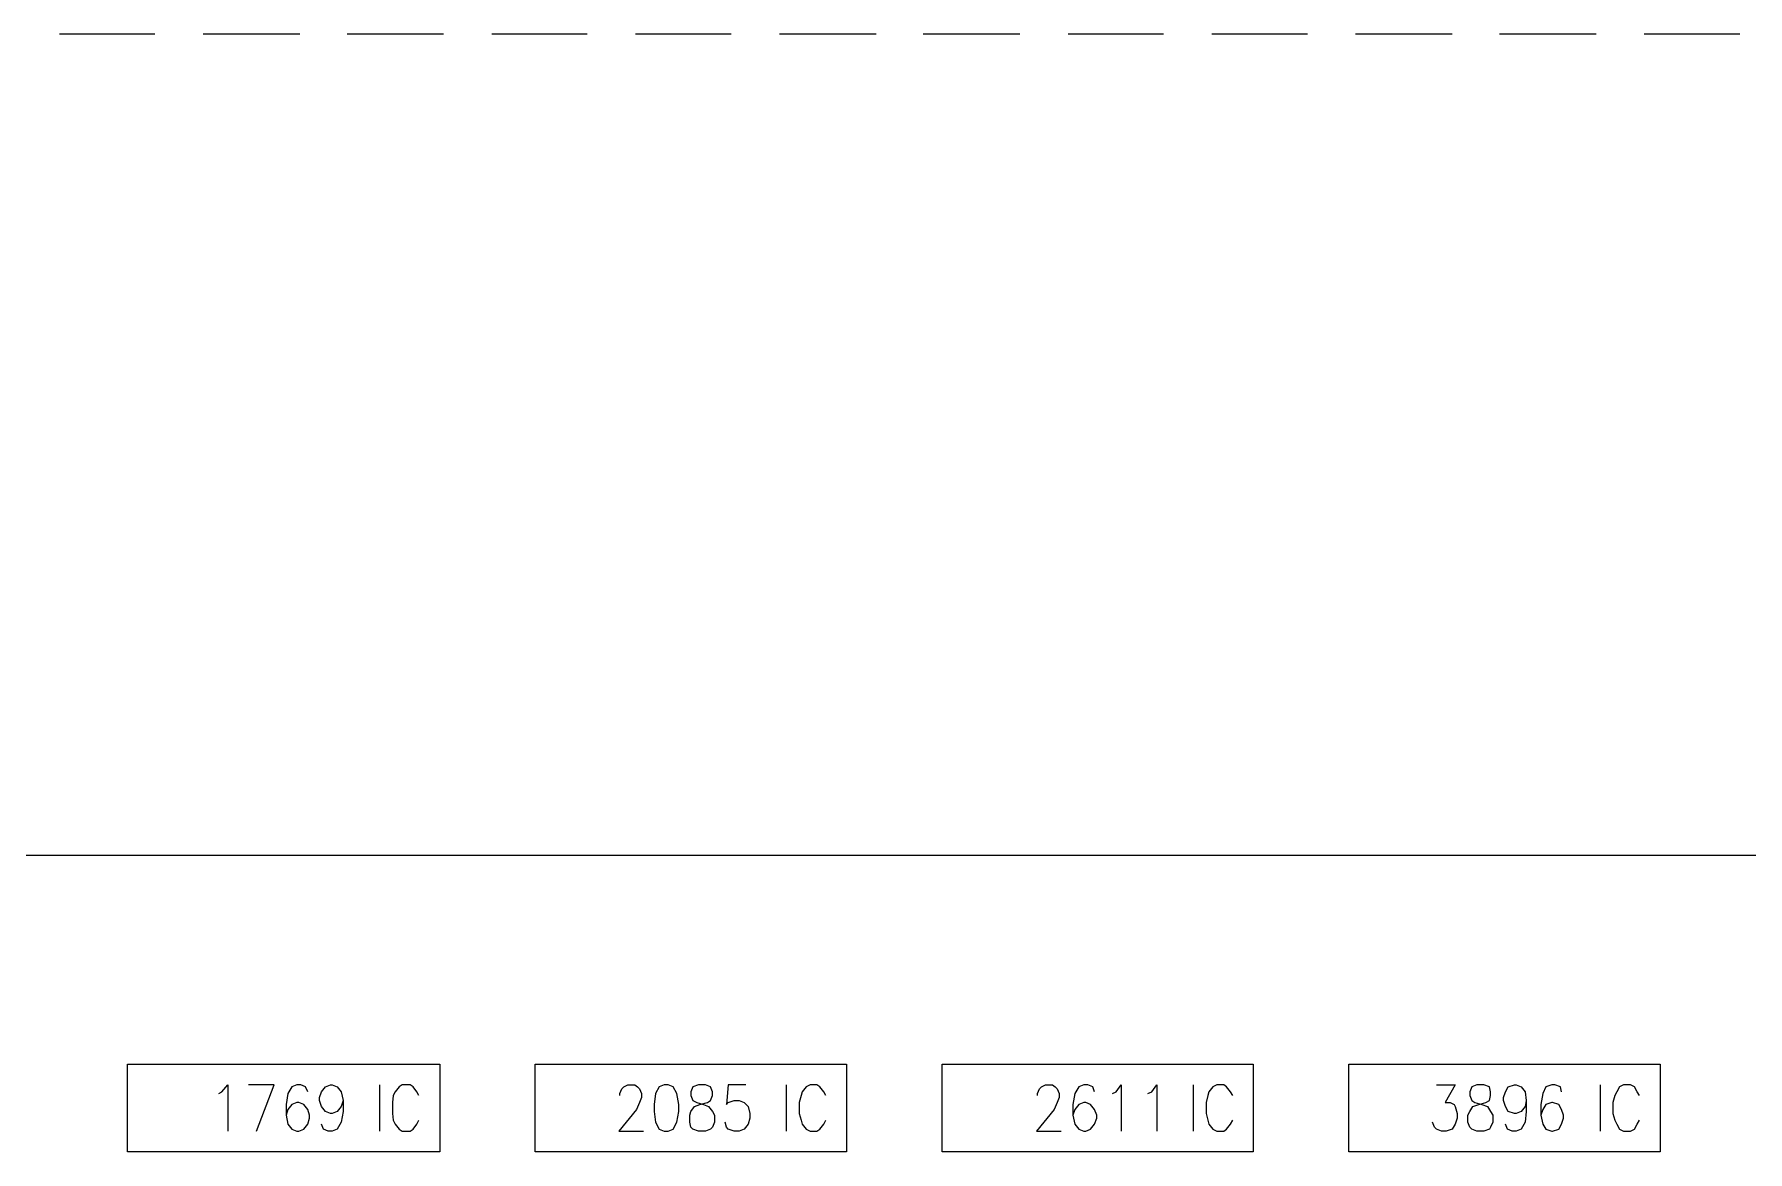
# Model space of a CAD drawing. Header units: inches. Extents: x 0.9 to 46, y 0.8 to 32.4.
# Drawn here: x 36.082 to 38.981, y 16.088 to 17.98 of the extents above; entities that cross this region are included whole.
import ezdxf

# ---------------------------------------------------------------- set-up
doc = ezdxf.new("R2010")
doc.units = ezdxf.units.IN
doc.header["$MEASUREMENT"] = 0
doc.layers.add('PDF_Geometry', color=7, linetype='Continuous')

msp = doc.modelspace()

# ---------------------------------------------------------------- linework, layer by layer
at = {"layer": 'PDF_Geometry', "lineweight": 9}
for points in [[(36.286, 17.9797), (36.1243, 17.9797)], [(36.5311, 17.9797), (36.3677, 17.9797)], [(36.7742, 17.9797), (36.6112, 17.9797)], [(37.0176, 17.9797), (36.8559, 17.9797)], [(37.2611, 17.9797), (37.0993, 17.9797)], [(37.5061, 17.9797), (37.3428, 17.9797)], [(37.7492, 17.9797), (37.5859, 17.9797)], [(37.9927, 17.9797), (37.8309, 17.9797)], [(38.2361, 17.9797), (38.0744, 17.9797)], [(38.4808, 17.9797), (38.3175, 17.9797)], [(38.7243, 17.9797), (38.5609, 17.9797)], [(38.9677, 17.9797), (38.806, 17.9797)], [(36.3942, 16.1864), (36.3993, 16.1897), (36.4092, 16.2014), (36.4092, 16.123)], [(36.4577, 16.123), (36.4877, 16.2014), (36.4443, 16.2014)], [(36.5445, 16.1897), (36.541, 16.198), (36.5327, 16.2014), (36.526, 16.2014), (36.5177, 16.198), (36.511, 16.1864), (36.5078, 16.1681), (36.5078, 16.1497), (36.511, 16.1347), (36.5177, 16.1264), (36.526, 16.123), (36.5295, 16.123), (36.5378, 16.1264), (36.5445, 16.1347), (36.5477, 16.1447), (36.5477, 16.1497), (36.5445, 16.1597), (36.5378, 16.1681), (36.5295, 16.1714), (36.526, 16.1714), (36.5177, 16.1681), (36.511, 16.1597), (36.5078, 16.1497)], [(36.6045, 16.1747), (36.6009, 16.1647), (36.5942, 16.1564), (36.586, 16.153), (36.5828, 16.153), (36.5745, 16.1564), (36.5678, 16.1647), (36.5643, 16.1747), (36.5643, 16.1797), (36.5678, 16.1897), (36.5745, 16.198), (36.5828, 16.2014), (36.586, 16.2014), (36.5942, 16.198), (36.6009, 16.1897), (36.6045, 16.1747), (36.6045, 16.1564), (36.6009, 16.138), (36.5942, 16.1264), (36.586, 16.123), (36.5793, 16.123), (36.571, 16.1264), (36.5678, 16.1347)], [(36.666, 16.2014), (36.666, 16.123)], [(36.7327, 16.183), (36.7292, 16.1897), (36.7228, 16.198), (36.7177, 16.2014), (36.7043, 16.2014), (36.6992, 16.198), (36.6925, 16.1897), (36.6893, 16.183), (36.6877, 16.1714), (36.6877, 16.153), (36.6893, 16.1414), (36.6925, 16.1347), (36.6992, 16.1264), (36.7043, 16.123), (36.7177, 16.123), (36.7228, 16.1264), (36.7292, 16.1347), (36.7327, 16.1414)], [(37.0725, 16.183), (37.0725, 16.1864), (37.076, 16.1947), (37.0792, 16.198), (37.0859, 16.2014), (37.0977, 16.2014), (37.1025, 16.198), (37.106, 16.1947), (37.1092, 16.1864), (37.1092, 16.1797), (37.106, 16.1714), (37.1009, 16.1597), (37.0709, 16.123), (37.1127, 16.123)], [(37.286, 16.2014), (37.256, 16.2014), (37.2528, 16.1681), (37.256, 16.1714), (37.2659, 16.1747), (37.2745, 16.1747), (37.2828, 16.1714), (37.2895, 16.1647), (37.2927, 16.153), (37.2927, 16.1447), (37.2895, 16.1347), (37.2828, 16.1264), (37.2745, 16.123), (37.2659, 16.123), (37.256, 16.1264), (37.2528, 16.1297), (37.2509, 16.138)], [(37.3542, 16.2014), (37.3542, 16.123)], [(37.4209, 16.183), (37.4177, 16.1897), (37.411, 16.198), (37.4059, 16.2014), (37.3944, 16.2014), (37.3877, 16.198), (37.381, 16.1897), (37.3794, 16.183), (37.3759, 16.1714), (37.3759, 16.153), (37.3794, 16.1414), (37.381, 16.1347), (37.3877, 16.1264), (37.3944, 16.123), (37.4059, 16.123), (37.411, 16.1264), (37.4177, 16.1347), (37.4209, 16.1414)], [(37.7792, 16.183), (37.7792, 16.1864), (37.7827, 16.1947), (37.7859, 16.198), (37.7926, 16.2014), (37.8044, 16.2014), (37.8092, 16.198), (37.8127, 16.1947), (37.8159, 16.1864), (37.8159, 16.1797), (37.8127, 16.1714), (37.8076, 16.1597), (37.7776, 16.123), (37.8194, 16.123)], [(37.8759, 16.1897), (37.8727, 16.198), (37.8644, 16.2014), (37.8577, 16.2014), (37.8494, 16.198), (37.8427, 16.1864), (37.8392, 16.1681), (37.8392, 16.1497), (37.8427, 16.1347), (37.8494, 16.1264), (37.8577, 16.123), (37.8609, 16.123), (37.8692, 16.1264), (37.8759, 16.1347), (37.8794, 16.1447), (37.8794, 16.1497), (37.8759, 16.1597), (37.8692, 16.1681), (37.8609, 16.1714), (37.8577, 16.1714), (37.8494, 16.1681), (37.8427, 16.1597), (37.8392, 16.1497)], [(37.9059, 16.1864), (37.9126, 16.1897), (37.9209, 16.2014), (37.9209, 16.123)], [(37.9659, 16.1864), (37.9726, 16.1897), (37.9809, 16.2014), (37.9809, 16.123)], [(38.0428, 16.2014), (38.0428, 16.123)], [(38.1095, 16.183), (38.1059, 16.1897), (38.0992, 16.198), (38.0945, 16.2014), (38.0826, 16.2014), (38.0759, 16.198), (38.0692, 16.1897), (38.0677, 16.183), (38.0645, 16.1714), (38.0645, 16.153), (38.0677, 16.1414), (38.0692, 16.1347), (38.0759, 16.1264), (38.0826, 16.123), (38.0945, 16.123), (38.0992, 16.1264), (38.1059, 16.1347), (38.1095, 16.1414)], [(38.4543, 16.2014), (38.4859, 16.2014), (38.4693, 16.1714), (38.4776, 16.1714), (38.4843, 16.1681), (38.4859, 16.1647), (38.4894, 16.153), (38.4894, 16.1447), (38.4859, 16.1347), (38.4808, 16.1264), (38.4709, 16.123), (38.4626, 16.123), (38.4543, 16.1264), (38.4508, 16.1297), (38.4477, 16.138)], [(38.6059, 16.1747), (38.6043, 16.1647), (38.5976, 16.1564), (38.5893, 16.153), (38.5861, 16.153), (38.5759, 16.1564), (38.5711, 16.1647), (38.5676, 16.1747), (38.5676, 16.1797), (38.5711, 16.1897), (38.5759, 16.198), (38.5861, 16.2014), (38.5893, 16.2014), (38.5976, 16.198), (38.6043, 16.1897), (38.6059, 16.1747), (38.6059, 16.1564), (38.6043, 16.138), (38.5976, 16.1264), (38.5893, 16.123), (38.5826, 16.123), (38.5743, 16.1264), (38.5711, 16.1347)], [(38.6659, 16.1897), (38.6643, 16.198), (38.6544, 16.2014), (38.6493, 16.2014), (38.6394, 16.198), (38.6343, 16.1864), (38.6311, 16.1681), (38.6311, 16.1497), (38.6343, 16.1347), (38.6394, 16.1264), (38.6493, 16.123), (38.6509, 16.123), (38.6611, 16.1264), (38.6659, 16.1347), (38.6694, 16.1447), (38.6694, 16.1497), (38.6659, 16.1597), (38.6611, 16.1681), (38.6509, 16.1714), (38.6493, 16.1714), (38.6394, 16.1681), (38.6343, 16.1597), (38.6311, 16.1497)], [(38.731, 16.2014), (38.731, 16.123)], [(38.7977, 16.183), (38.7941, 16.1897), (38.7894, 16.198), (38.7827, 16.2014), (38.7709, 16.2014), (38.7642, 16.198), (38.7594, 16.1897), (38.7559, 16.183), (38.7527, 16.1714), (38.7527, 16.153), (38.7559, 16.1414), (38.7594, 16.1347), (38.7642, 16.1264), (38.7709, 16.123), (38.7827, 16.123), (38.7894, 16.1264), (38.7941, 16.1347), (38.7977, 16.1414)]]:
    msp.add_lwpolyline(points, dxfattribs=at)
at = {"layer": 'PDF_Geometry', "color": 8, "lineweight": 20, "true_color": 0x808080}
msp.add_lwpolyline([(41.7374, 16.5897), (2.7, 16.5897)], dxfattribs=at)
at = {"layer": 'PDF_Geometry', "lineweight": 9}
for points in [[(36.2395, 16.2364), (36.7678, 16.2364), (36.7678, 16.088), (36.2395, 16.088)], [(36.9293, 16.2364), (37.456, 16.2364), (37.456, 16.088), (36.9293, 16.088)], [(37.6178, 16.2364), (38.1442, 16.2364), (38.1442, 16.088), (37.6178, 16.088)], [(38.306, 16.2364), (38.8328, 16.2364), (38.8328, 16.088), (38.306, 16.088)], [(37.1475, 16.2014), (37.1392, 16.198), (37.1328, 16.1864), (37.1309, 16.1681), (37.1309, 16.1564), (37.1328, 16.138), (37.1392, 16.1264), (37.1475, 16.123), (37.1542, 16.123), (37.1628, 16.1264), (37.1692, 16.138), (37.1727, 16.1564), (37.1727, 16.1681), (37.1692, 16.1864), (37.1628, 16.198), (37.1542, 16.2014)], [(37.2059, 16.2014), (37.196, 16.198), (37.1928, 16.1897), (37.1928, 16.183), (37.196, 16.1747), (37.2027, 16.1714), (37.2142, 16.1681), (37.2228, 16.1647), (37.2292, 16.1564), (37.2327, 16.1497), (37.2327, 16.138), (37.2292, 16.1297), (37.226, 16.1264), (37.2177, 16.123), (37.2059, 16.123), (37.196, 16.1264), (37.1928, 16.1297), (37.1909, 16.138), (37.1909, 16.1497), (37.1928, 16.1564), (37.1992, 16.1647), (37.2078, 16.1681), (37.2209, 16.1714), (37.226, 16.1747), (37.2292, 16.183), (37.2292, 16.1897), (37.226, 16.198), (37.2177, 16.2014)], [(38.5226, 16.2014), (38.5143, 16.198), (38.5108, 16.1897), (38.5108, 16.183), (38.5143, 16.1747), (38.5194, 16.1714), (38.5309, 16.1681), (38.5408, 16.1647), (38.5459, 16.1564), (38.5494, 16.1497), (38.5494, 16.138), (38.5459, 16.1297), (38.5443, 16.1264), (38.5344, 16.123), (38.5226, 16.123), (38.5143, 16.1264), (38.5108, 16.1297), (38.5076, 16.138), (38.5076, 16.1497), (38.5108, 16.1564), (38.5159, 16.1647), (38.5258, 16.1681), (38.5376, 16.1714), (38.5443, 16.1747), (38.5459, 16.183), (38.5459, 16.1897), (38.5443, 16.198), (38.5344, 16.2014)]]:
    msp.add_lwpolyline(points, close=True, dxfattribs=at)

doc.saveas('drawing.dxf')
